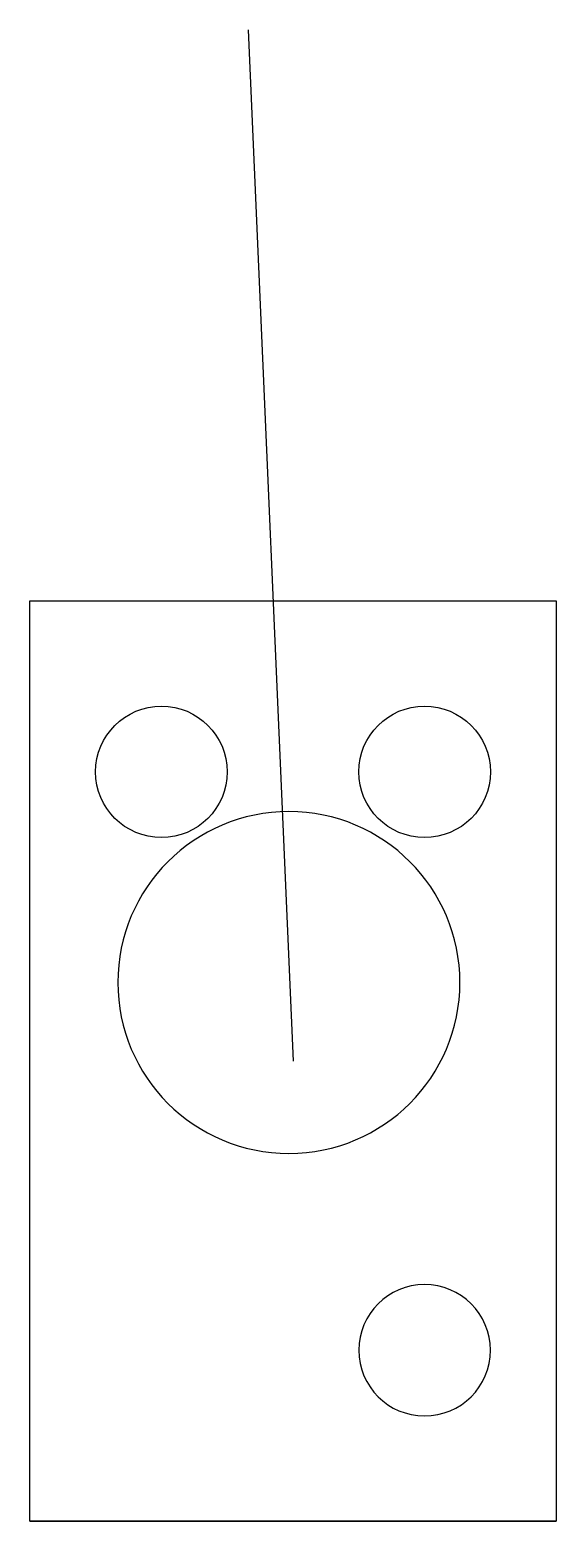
# Model space of a CAD drawing. Header units: millimetres. Extents: x 2751 to 2897, y 1966 to 2023.
# Drawn here: x 2751.3 to 2771.3, y 1966.2 to 2023 of the extents above.
import ezdxf

# ---------------------------------------------------------------- set-up
doc = ezdxf.new("R2010")
doc.units = ezdxf.units.MM

msp = doc.modelspace()

# ---------------------------------------------------------------- linework, layer by layer
for p, q in [((2759.594, 2022.956, -196.109), (2761.299, 1983.733)), ((2771.299, 1966.233, 3), (2751.299, 1966.233, 3))]:
    msp.add_line(p, q)
at = {"extrusion": (0, -1, 0)}
msp.add_line((2751.299, 1966.233, 3), (2771.299, 1966.233, 3), dxfattribs=at)
msp.add_lwpolyline([(2751.299, 2001.233), (2771.299, 2001.233), (2771.299, 1966.233), (2751.299, 1966.233)], close=True)
for centre in [(2756.299, 1994.733), (2766.299, 1994.733)]:
    msp.add_circle(centre, 2.5)
at = {"extrusion": (0, 0, -1)}
msp.add_circle((-2761.142, 1986.721, 15), 6.5, dxfattribs=at)
at = {"extrusion": (7.70372e-34, -0.045408, -0.998969)}
msp.add_circle((2766.299, -1970.925, -84.582), 2.5, dxfattribs=at)

doc.saveas('drawing.dxf')
